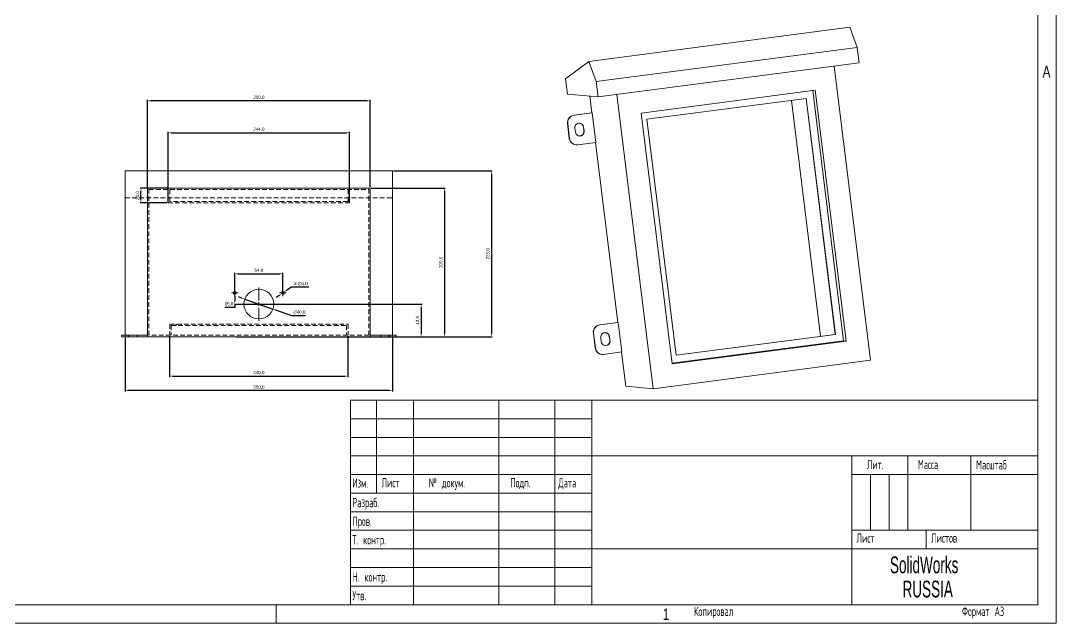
# Model space of a CAD drawing. Header units: millimetres. Extents: x 0 to 420, y 0 to 297.
# Drawn here: x 141.3 to 420, y 0 to 162.1 of the extents above; entities that cross this region are included whole.
import ezdxf

# ---------------------------------------------------------------- set-up
doc = ezdxf.new("R2010")
doc.units = ezdxf.units.MM
doc.header["$PDSIZE"] = -1
doc.linetypes.add('DASHEDX2', pattern=[38.1, 25.4, -12.7])
doc.linetypes.add('HIDDEN', pattern=[1.905, 1.27, -0.635])
for name, color, linetype in [('111', 7, 'DASHEDX2'), ('DIM', 3, 'Continuous'), ('ОСЕВЫЕ', 7, 'Continuous')]:
    doc.layers.add(name, color=color, linetype=linetype)
doc.styles.add('SLDTEXTSTYLE0', font='TXT', dxfattribs={"width": 0.605, "bigfont": 'bigfont'})
doc.styles.add('SLDTEXTSTYLE1', font='TXT', dxfattribs={"width": 0.55152, "bigfont": 'bigfont'})
doc.styles.add('SLDTEXTSTYLE2', font='TXT', dxfattribs={"width": 0.605})
doc.styles.add('SLDTEXTSTYLE3', font='TXT', dxfattribs={"width": 0.75})
doc.dimstyles.new('bz', dxfattribs={"dimscale": 0.25, "dimtxt": 3.5, "dimasz": 3.556, "dimexe": 1, "dimexo": 1, "dimgap": 1.524, "dimtad": 1, "dimtoh": 1, "dimdec": 1, "dimlfac": 5, "dimzin": 0, "dimtxsty": 'Standard', "dimcen": 2.5, "dimazin": 0, "dimtfac": 1, "dimtdec": 1, "dimtmove": 0, "dimatfit": 3, "dimfxl": 0, "dimtzin": 0, "dimarcsym": 0})

# ---------------------------------------------------------------- blocks, each defined once
blk = doc.blocks.new('SW_NOTE_0')
at = {"color": 0, "linetype": 'Continuous', "lineweight": 0, "char_height": 4.5, "attachment_point": 1, "style": 'SLDTEXTSTYLE2'}
for s, insert in [('SolidWorks', (0, 5.8)), ('RUSSIA', (3.38, -0.7))]:
    blk.add_mtext(s, dxfattribs=dict(at, insert=insert))
blk = doc.blocks.new('SW_CENTERMARKSYMBOL_0')
at = {"color": 0, "linetype": 'Continuous', "lineweight": 0}
for p, q in [((0, 1), (0, 4.5)), ((-1, 0), (-4.5, 0)), ((0, 0), (-0.5, 0)), ((0, 0), (0, 0.5)), ((0, 0), (0, -0.5)), ((0, 0), (0.5, 0)), ((1, 0), (4.5, 0)), ((0, -1), (0, -4.5))]:
    blk.add_line(p, q, dxfattribs=at)
blk = doc.blocks.new('SW_CENTERMARKSYMBOL_1')
at = {"color": 0, "linetype": 'Continuous', "lineweight": 0}
for p, q in [((-0.5, 0), (-0.9, 0)), ((0, 0), (-0.5, 0)), ((0, 0.5), (0, 0.9)), ((0, 0), (0, 0.5)), ((0, 0), (0, -0.5)), ((0, 0), (0.5, 0)), ((0.5, 0), (0.9, 0)), ((0, -0.5), (0, -0.9))]:
    blk.add_line(p, q, dxfattribs=at)
blk = doc.blocks.new('SW_CENTERMARKSYMBOL_2')
at = {"color": 0, "linetype": 'Continuous', "lineweight": 0}
for p, q in [((-0.5, 0), (-0.9, 0)), ((0, 0), (-0.5, 0)), ((0, 0.5), (0, 0.9)), ((0, 0), (0, 0.5)), ((0, 0), (0, -0.5)), ((0, 0), (0.5, 0)), ((0.5, 0), (0.9, 0)), ((0, -0.5), (0, -0.9))]:
    blk.add_line(p, q, dxfattribs=at)
blk = doc.blocks.new('*D5')
at = {"layer": 'Defpoints', "color": 0, "transparency": 16777216}
for p in [(235.36, 117.07), (235.36, 77.07), (255.3, 77.07)]:
    blk.add_point(p, dxfattribs=at)
at = {"layer": 'DIM', "color": 0, "lineweight": -2, "transparency": 16777216}
for p, q in [((235.61, 117.07), (255.55, 117.07)), ((255.3, 116.19), (255.3, 77.96)), ((235.61, 77.07), (255.55, 77.07))]:
    blk.add_line(p, q, dxfattribs=at)
at = {"layer": 'DIM', "color": 0, "transparency": 16777216}
for points in [[(255.15, 116.19), (255.45, 116.19), (255.3, 117.07)], [(255.15, 77.96), (255.45, 77.96), (255.3, 77.07)]]:
    blk.add_solid(points, dxfattribs=at)
at = {"layer": 'DIM', "color": 0, "transparency": 16777216, "insert": (254.41, 97.07), "char_height": 0.875, "attachment_point": 5, "rotation": 90}
blk.add_mtext('200,0', dxfattribs=at)
blk = doc.blocks.new('*D6')
at = {"layer": 'Defpoints', "color": 0, "transparency": 16777216}
for p in [(241.36, 121.67), (241.36, 77.07), (267.94, 77.07)]:
    blk.add_point(p, dxfattribs=at)
at = {"layer": 'DIM', "color": 0, "lineweight": -2, "transparency": 16777216}
for p, q in [((241.61, 121.67), (268.19, 121.67)), ((267.94, 120.79), (267.94, 77.96)), ((241.61, 77.07), (268.19, 77.07))]:
    blk.add_line(p, q, dxfattribs=at)
at = {"layer": 'DIM', "color": 0, "transparency": 16777216}
for points in [[(267.8, 120.79), (268.09, 120.79), (267.94, 121.67)], [(267.8, 77.96), (268.09, 77.96), (267.94, 77.07)]]:
    blk.add_solid(points, dxfattribs=at)
at = {"layer": 'DIM', "color": 0, "transparency": 16777216, "insert": (267.05, 99.37), "char_height": 0.875, "attachment_point": 5, "rotation": 90}
blk.add_mtext('223,0', dxfattribs=at)
blk = doc.blocks.new('*D7')
at = {"layer": 'Defpoints', "color": 0, "transparency": 16777216}
for p in [(169.36, 77.07), (241.36, 77.07), (169.36, 62.6)]:
    blk.add_point(p, dxfattribs=at)
at = {"layer": 'DIM', "color": 0, "lineweight": -2, "transparency": 16777216}
for p, q in [((169.36, 76.82), (169.36, 62.35)), ((241.36, 76.82), (241.36, 62.35)), ((240.47, 62.6), (170.25, 62.6))]:
    blk.add_line(p, q, dxfattribs=at)
at = {"layer": 'DIM', "color": 0, "transparency": 16777216}
for points in [[(170.25, 62.75), (170.25, 62.45), (169.36, 62.6)], [(240.47, 62.75), (240.47, 62.45), (241.36, 62.6)]]:
    blk.add_solid(points, dxfattribs=at)
at = {"layer": 'DIM', "color": 0, "transparency": 16777216, "insert": (205.36, 63.49), "char_height": 0.875, "attachment_point": 5}
blk.add_mtext('360,0', dxfattribs=at)
blk = doc.blocks.new('*D8')
at = {"layer": 'Defpoints', "color": 0, "transparency": 16777216}
for p in [(181.36, 77.47), (229.36, 77.47), (229.36, 66.48)]:
    blk.add_point(p, dxfattribs=at)
at = {"layer": 'DIM', "color": 0, "lineweight": -2, "transparency": 16777216}
for p, q in [((181.36, 77.22), (181.36, 66.23)), ((229.36, 77.22), (229.36, 66.23)), ((182.25, 66.48), (228.47, 66.48))]:
    blk.add_line(p, q, dxfattribs=at)
at = {"layer": 'DIM', "color": 0, "transparency": 16777216}
for points in [[(182.25, 66.62), (182.25, 66.33), (181.36, 66.48)], [(228.47, 66.62), (228.47, 66.33), (229.36, 66.48)]]:
    blk.add_solid(points, dxfattribs=at)
at = {"layer": 'DIM', "color": 0, "transparency": 16777216, "insert": (205.36, 67.37), "char_height": 0.875, "attachment_point": 5}
blk.add_mtext('240,0', dxfattribs=at)
blk = doc.blocks.new('*D9')
at = {"layer": 'Defpoints', "color": 0, "transparency": 16777216}
for p in [(229.76, 131.93), (180.96, 113.07), (229.76, 113.07)]:
    blk.add_point(p, dxfattribs=at)
at = {"layer": 'DIM', "color": 0, "lineweight": -2, "transparency": 16777216}
for p, q in [((180.96, 113.32), (180.96, 132.18)), ((181.85, 131.93), (228.87, 131.93)), ((229.76, 113.32), (229.76, 132.18))]:
    blk.add_line(p, q, dxfattribs=at)
at = {"layer": 'DIM', "color": 0, "transparency": 16777216}
for points in [[(181.85, 132.07), (181.85, 131.78), (180.96, 131.93)], [(228.87, 132.07), (228.87, 131.78), (229.76, 131.93)]]:
    blk.add_solid(points, dxfattribs=at)
at = {"layer": 'DIM', "color": 0, "transparency": 16777216, "insert": (205.36, 132.82), "char_height": 0.875, "attachment_point": 5}
blk.add_mtext('244,0', dxfattribs=at)
blk = doc.blocks.new('*D10')
at = {"layer": 'Defpoints', "color": 0, "transparency": 16777216}
for p in [(173.64, 117.07), (180.96, 117.07), (180.96, 113.07)]:
    blk.add_point(p, dxfattribs=at)
at = {"layer": 'DIM', "color": 0, "lineweight": -2, "transparency": 16777216}
for p, q in [((180.71, 117.07), (173.39, 117.07)), ((173.64, 113.96), (173.64, 116.19)), ((180.71, 113.07), (173.39, 113.07))]:
    blk.add_line(p, q, dxfattribs=at)
at = {"layer": 'DIM', "color": 0, "transparency": 16777216}
for points in [[(173.49, 116.19), (173.79, 116.19), (173.64, 117.07)], [(173.49, 113.96), (173.79, 113.96), (173.64, 113.07)]]:
    blk.add_solid(points, dxfattribs=at)
at = {"layer": 'DIM', "color": 0, "transparency": 16777216, "insert": (172.75, 115.07), "char_height": 0.875, "attachment_point": 5, "rotation": 90}
blk.add_mtext('20,0', dxfattribs=at)
blk = doc.blocks.new('*D11')
at = {"layer": 'Defpoints', "color": 0, "transparency": 16777216}
for p in [(211.84, 94), (198.88, 88.85), (211.84, 88.85)]:
    blk.add_point(p, dxfattribs=at)
at = {"layer": 'DIM', "color": 0, "lineweight": -2, "transparency": 16777216}
for p, q in [((198.88, 89.1), (198.88, 94.25)), ((199.77, 94), (210.95, 94)), ((211.84, 89.1), (211.84, 94.25))]:
    blk.add_line(p, q, dxfattribs=at)
at = {"layer": 'DIM', "color": 0, "transparency": 16777216}
for points in [[(199.77, 94.15), (199.77, 93.86), (198.88, 94)], [(210.95, 94.15), (210.95, 93.86), (211.84, 94)]]:
    blk.add_solid(points, dxfattribs=at)
at = {"layer": 'DIM', "color": 0, "transparency": 16777216, "insert": (205.36, 94.9), "char_height": 0.875, "attachment_point": 5}
blk.add_mtext('64,8', dxfattribs=at)
blk = doc.blocks.new('*D12')
at = {"layer": 'Defpoints', "color": 0, "transparency": 16777216}
for p in [(198.88, 88.85), (198.88, 85.85), (198.88, 85.85)]:
    blk.add_point(p, dxfattribs=at)
at = {"layer": 'DIM', "color": 0, "lineweight": -2, "transparency": 16777216}
for p, q in [((198.88, 87.97), (198.88, 86.74)), ((198.88, 84.97), (196.17, 84.97)), ((198.88, 85.85), (198.88, 84.97))]:
    blk.add_line(p, q, dxfattribs=at)
at = {"layer": 'DIM', "color": 0, "transparency": 16777216}
for points in [[(198.74, 87.97), (199.03, 87.97), (198.88, 88.85)], [(198.74, 86.74), (199.03, 86.74), (198.88, 85.85)]]:
    blk.add_solid(points, dxfattribs=at)
at = {"layer": 'DIM', "color": 0, "transparency": 16777216, "insert": (197.34, 85.86), "char_height": 0.875, "attachment_point": 5}
blk.add_mtext('15,0', dxfattribs=at)
blk = doc.blocks.new('*D13')
at = {"layer": 'Defpoints', "color": 0, "transparency": 16777216}
for p in [(198.88, 85.85), (198.88, 77.07), (249.03, 77.07)]:
    blk.add_point(p, dxfattribs=at)
at = {"layer": 'DIM', "color": 0, "lineweight": -2, "transparency": 16777216}
for p, q in [((199.13, 85.85), (249.28, 85.85)), ((249.03, 84.97), (249.03, 77.96)), ((199.13, 77.07), (249.28, 77.07))]:
    blk.add_line(p, q, dxfattribs=at)
at = {"layer": 'DIM', "color": 0, "transparency": 16777216}
for points in [[(248.88, 84.97), (249.18, 84.97), (249.03, 85.85)], [(248.88, 77.96), (249.18, 77.96), (249.03, 77.07)]]:
    blk.add_solid(points, dxfattribs=at)
at = {"layer": 'DIM', "color": 0, "transparency": 16777216, "insert": (248.14, 81.46), "char_height": 0.875, "attachment_point": 5, "rotation": 90}
blk.add_mtext('43,9', dxfattribs=at)
blk = doc.blocks.new('*D14')
at = {"layer": 'Defpoints', "color": 0, "transparency": 16777216}
for p in [(201.59, 87.18), (209.14, 84.53)]:
    blk.add_point(p, dxfattribs=at)
at = {"layer": 'DIM', "color": 0, "lineweight": -2, "transparency": 16777216}
for p, q in [((200.75, 87.48), (199.91, 87.77)), ((201.59, 87.18), (209.14, 84.53)), ((214.2, 82.74), (209.97, 84.23)), ((217.94, 82.74), (214.2, 82.74))]:
    blk.add_line(p, q, dxfattribs=at)
at = {"layer": 'DIM', "color": 0, "transparency": 16777216}
for points in [[(200.8, 87.62), (200.7, 87.34), (201.59, 87.18)], [(210.02, 84.37), (209.93, 84.09), (209.14, 84.53)]]:
    blk.add_solid(points, dxfattribs=at)
at = {"layer": 'DIM', "color": 0, "transparency": 16777216, "insert": (216.26, 83.63), "char_height": 0.875, "attachment_point": 5}
blk.add_mtext('∅40,0', dxfattribs=at)
blk = doc.blocks.new('*D15')
at = {"layer": 'Defpoints', "color": 0, "transparency": 16777216}
for p in [(211.51, 88.63), (212.17, 89.08)]:
    blk.add_point(p, dxfattribs=at)
at = {"layer": 'DIM', "color": 0, "lineweight": -2, "transparency": 16777216}
for p, q in [((214.11, 90.42), (212.9, 89.59)), ((218.86, 90.42), (214.11, 90.42)), ((210.78, 88.12), (210.05, 87.62)), ((211.51, 88.63), (212.17, 89.08))]:
    blk.add_line(p, q, dxfattribs=at)
at = {"layer": 'DIM', "color": 0, "transparency": 16777216}
for points in [[(212.82, 89.71), (212.99, 89.47), (212.17, 89.08)], [(210.7, 88.24), (210.87, 88), (211.51, 88.63)]]:
    blk.add_solid(points, dxfattribs=at)
at = {"layer": 'DIM', "color": 0, "transparency": 16777216, "insert": (216.68, 91.31), "char_height": 0.875, "attachment_point": 5}
blk.add_mtext('2-∅4,0', dxfattribs=at)
blk = doc.blocks.new('*D48')
at = {"layer": 'Defpoints', "color": 0, "transparency": 16777216}
for p in [(175.36, 140.53), (175.36, 117.07), (235.36, 117.07)]:
    blk.add_point(p, dxfattribs=at)
at = {"layer": 'DIM', "color": 0, "lineweight": -2, "transparency": 16777216}
for p, q in [((175.36, 117.32), (175.36, 140.78)), ((234.47, 140.53), (176.25, 140.53)), ((235.36, 117.32), (235.36, 140.78))]:
    blk.add_line(p, q, dxfattribs=at)
at = {"layer": 'DIM', "color": 0, "transparency": 16777216}
for points in [[(176.25, 140.68), (176.25, 140.38), (175.36, 140.53)], [(234.47, 140.68), (234.47, 140.38), (235.36, 140.53)]]:
    blk.add_solid(points, dxfattribs=at)
at = {"layer": 'DIM', "color": 0, "transparency": 16777216, "insert": (205.36, 141.42), "char_height": 0.875, "attachment_point": 5}
blk.add_mtext('300,0', dxfattribs=at)

msp = doc.modelspace()

# ---------------------------------------------------------------- linework, layer by layer
at = {"color": 7, "linetype": 'Continuous', "lineweight": 15}
for p, q in [((415, 5), (415, 292)), ((294.201, 151.129), (364.405, 160.326)), ((366.394, 154.891), (364.405, 160.326)), ((296.19, 145.694), (366.394, 154.891)), ((366.904, 150.766), (366.394, 154.891)), ((294.201, 151.129), (287.936, 146.434)), ((296.19, 145.694), (294.201, 151.129)), ((296.7, 141.568), (366.904, 150.766)), ((360.225, 149.891), (370.003, 70.743)), ((287.936, 146.434), (288.445, 142.309)), ((296.7, 141.568), (296.19, 145.694)), ((288.445, 142.309), (296.7, 141.568)), ((311.499, 63.078), (301.722, 142.226)), ((355.087, 143.359), (308.284, 137.228)), ((354.439, 143.275), (362.751, 75.986)), ((363.417, 75.926), (355.087, 143.359)), ((295.011, 137.284), (294.457, 141.77)), ((309.813, 135.56), (352.716, 141.18)), ((356.561, 77.207), (348.722, 140.657)), ((352.644, 141.171), (360.482, 77.72)), ((352.716, 141.18), (360.556, 77.714)), ((290.136, 136.645), (295.011, 137.284)), ((290.21, 136.639), (290.136, 136.645)), ((290.21, 136.639), (295.085, 137.278)), ((295.085, 137.278), (295.011, 137.284)), ((295.085, 137.278), (296.065, 129.344)), ((308.284, 137.228), (316.615, 69.794)), ((288.505, 134.4), (288.431, 134.407)), ((288.921, 130.44), (288.431, 134.407)), ((288.995, 130.433), (288.505, 134.4)), ((317.653, 72.093), (309.813, 135.56)), ((290.572, 132.101), (290.438, 133.192)), ((292.778, 133.499), (292.704, 133.505)), ((292.704, 133.505), (292.838, 132.414)), ((292.778, 133.499), (292.912, 132.408)), ((292.912, 132.408), (292.838, 132.414)), ((288.995, 130.433), (288.921, 130.44)), ((290.692, 128.703), (290.766, 128.697)), ((296.065, 129.344), (291.19, 128.705)), ((301.974, 80.918), (295.993, 129.335)), ((169.364, 77.474), (169.364, 121.674)), ((169.364, 121.674), (241.364, 121.674)), ((241.364, 77.474), (241.364, 121.674)), ((235.364, 117.074), (175.364, 117.074)), ((175.364, 77.074), (175.364, 117.074)), ((235.364, 77.074), (235.364, 117.074)), ((297.099, 80.279), (301.974, 80.918)), ((297.173, 80.272), (302.048, 80.911)), ((302.048, 80.911), (301.974, 80.918)), ((302.048, 80.911), (303.029, 72.978)), ((297.173, 80.272), (297.099, 80.279)), ((168.364, 77.474), (168.364, 77.074)), ((170.364, 77.474), (168.364, 77.474)), ((170.364, 77.074), (168.364, 77.074)), ((170.364, 77.474), (170.364, 77.074)), ((175.364, 77.474), (170.364, 77.474)), ((175.364, 77.074), (170.364, 77.074)), ((235.364, 77.074), (175.364, 77.074)), ((240.364, 77.474), (235.364, 77.474)), ((240.364, 77.074), (235.364, 77.074)), ((240.364, 77.474), (240.364, 77.074)), ((242.364, 77.474), (240.364, 77.474)), ((242.364, 77.074), (240.364, 77.074)), ((242.364, 77.474), (242.364, 77.074)), ((295.468, 78.034), (295.394, 78.04)), ((295.884, 74.074), (295.394, 78.04)), ((295.958, 74.067), (295.468, 78.034)), ((297.536, 75.735), (297.401, 76.826)), ((299.741, 77.132), (299.667, 77.139)), ((299.667, 77.139), (299.802, 76.048)), ((299.741, 77.132), (299.876, 76.041)), ((299.876, 76.041), (299.802, 76.048)), ((362.751, 75.986), (316.597, 69.939)), ((316.615, 69.794), (363.417, 75.926)), ((360.482, 77.72), (317.651, 72.109)), ((360.556, 77.714), (317.653, 72.093)), ((360.556, 77.714), (360.482, 77.72)), ((362.751, 75.986), (363.417, 75.926)), ((295.958, 74.067), (295.884, 74.074)), ((303.029, 72.978), (298.153, 72.339)), ((304.096, 63.742), (302.957, 72.968)), ((297.655, 72.337), (297.729, 72.33)), ((370.003, 70.743), (311.499, 63.078)), ((304.096, 63.742), (311.499, 63.078)), ((230, 60), (415, 60)), ((230, 60), (230, 5)), ((237, 35), (237, 60)), ((247, 60), (247, 5)), ((270, 60), (270, 5)), ((285, 60), (285, 5)), ((295, 60), (295, 5)), ((295, 45), (415, 45)), ((365, 45), (365, 5)), ((380, 45), (380, 25)), ((397, 45), (397, 25)), ((230, 40), (295, 40)), ((365, 40), (415, 40)), ((230, 35), (295, 35)), ((365, 25), (415, 25)), ((385, 25), (385, 20)), ((295, 20), (415, 20)), ((20, 5), (415, 5))]:
    msp.add_line(p, q, dxfattribs=at)
at = {"color": 7, "linetype": 'HIDDEN', "lineweight": 0}
for p, q in [((181.364, 113.474), (181.364, 117.074)), ((229.364, 113.474), (229.364, 117.074)), ((169.364, 114.474), (241.364, 114.474)), ((175.764, 77.474), (175.764, 116.674)), ((175.764, 116.674), (234.964, 116.674)), ((180.964, 113.074), (180.964, 116.674)), ((229.764, 113.074), (229.764, 116.674)), ((234.964, 77.474), (234.964, 116.674)), ((180.964, 113.074), (229.764, 113.074)), ((229.364, 113.474), (181.364, 113.474)), ((183.364, 113.474), (183.364, 113.074)), ((227.364, 113.474), (227.364, 113.074)), ((181.364, 80.474), (229.364, 80.474)), ((181.364, 80.474), (181.364, 77.474)), ((181.764, 80.074), (181.764, 77.474)), ((181.764, 80.074), (228.964, 80.074)), ((228.964, 80.074), (228.964, 77.474)), ((229.364, 80.474), (229.364, 77.474)), ((169.364, 77.074), (169.364, 77.474)), ((170.164, 77.474), (170.164, 77.074)), ((170.364, 77.474), (170.364, 77.074)), ((172.564, 77.474), (172.564, 77.074)), ((234.964, 77.474), (175.764, 77.474)), ((238.164, 77.474), (238.164, 77.074)), ((240.364, 77.474), (240.364, 77.074)), ((240.564, 77.474), (240.564, 77.074)), ((241.364, 77.074), (241.364, 77.474))]:
    msp.add_line(p, q, dxfattribs=at)
at = {"color": 7, "linetype": 'Continuous', "lineweight": 0}
for p, q in [((230, 55), (295, 55)), ((230, 50), (295, 50)), ((230, 45), (295, 45)), ((370, 40), (370, 25)), ((375, 40), (375, 25)), ((230, 30), (295, 30)), ((230, 25), (295, 25)), ((230, 20), (295, 20)), ((230, 15), (295, 15)), ((230, 10), (295, 10))]:
    msp.add_line(p, q, dxfattribs=at)
at = {"color": 7, "linetype": 'Continuous', "lineweight": 15}
for centre, radius in [((198.884, 88.854), 0.4), ((205.364, 85.854), 4), ((211.844, 88.854), 0.4)]:
    msp.add_circle(centre, radius, dxfattribs=at)
for centre, radius, start, end in [((290.414, 134.665), 2, 97.99293, 187.42095), ((290.488, 134.658), 2, 97.99293, 187.42095), ((291.606, 133.36), 1.18, 6.72844, 188.1997), ((291.528, 133.369), 1.183, 6.58874, 82.73711), ((291.744, 132.239), 1.18, 186.72844, 8.1997), ((291.656, 132.255), 1.193, 267.22399, 7.67919), ((290.883, 130.67), 1.976, 186.68694, 264.45116), ((290.948, 130.656), 1.966, 186.5129, 277.0728), ((297.377, 78.299), 2, 97.99293, 187.42095), ((297.451, 78.292), 2, 97.99293, 187.42095), ((298.569, 76.994), 1.18, 6.72844, 188.1997), ((298.492, 77.003), 1.183, 6.58874, 82.73711), ((298.708, 75.873), 1.18, 186.72844, 8.1997), ((298.619, 75.889), 1.193, 267.22399, 7.67919), ((297.846, 74.304), 1.976, 186.68694, 264.45116), ((297.911, 74.29), 1.966, 186.5129, 277.0728)]:
    msp.add_arc(centre, radius, start, end, dxfattribs=at)
at = {"layer": '111'}
for p, q in [((183.064, 80.474), (183.064, 80.074)), ((184.464, 80.474), (184.464, 80.074)), ((226.264, 80.474), (226.264, 80.074)), ((227.664, 80.474), (227.664, 80.074))]:
    msp.add_line(p, q, dxfattribs=at)
at = {"layer": 'ОСЕВЫЕ', "lineweight": 0}
for p in [(420, 297), (0, 0)]:
    msp.add_line(p, (420, 0), dxfattribs=at)
at = {"layer": 'ОСЕВЫЕ', "lineweight": 15}
msp.add_line((210, 5), (210, 0), dxfattribs=at)

# ---------------------------------------------------------------- block references
at = {"color": 7, "linetype": 'Continuous', "lineweight": 0}
for name, p in [('SW_CENTERMARKSYMBOL_1', (198.884, 88.854)), ('SW_CENTERMARKSYMBOL_0', (205.364, 85.854)), ('SW_CENTERMARKSYMBOL_2', (211.844, 88.854)), ('SW_NOTE_0', (375.236, 12.158))]:
    msp.add_blockref(name, p, dxfattribs=at)

# ---------------------------------------------------------------- texts
for s, insert, char_height, attachment_point, style in [('A', (417.372, 149.97), 3.175, 2, 'SLDTEXTSTYLE3'), ('\\M+1844C\\M+18479\\M+18484.', (369.011, 43.961), 2.5, 1, 'SLDTEXTSTYLE0'), ('\\M+1844D\\M+18470\\M+18483\\M+18483\\M+18470', (382.764, 43.961), 2.5, 1, 'SLDTEXTSTYLE0'), ('\\M+1844D\\M+18470\\M+18483\\M+1848A\\M+18484\\M+18470\\M+18471', (398.426, 43.863), 2.5, 1, 'SLDTEXTSTYLE0'), ('\\M+1844C\\M+18479\\M+18483\\M+18484', (238.387, 39.056), 2.5, 1, 'SLDTEXTSTYLE0'), ('\\M+18782 \\M+18474\\M+18480\\M+1847B\\M+18485\\M+1847D.', (251.122, 39.031), 2.5, 1, 'SLDTEXTSTYLE0'), ('\\M+18450\\M+18480\\M+18474\\M+18481.', (273.04, 39.028), 2.5, 1, 'SLDTEXTSTYLE0'), ('\\M+18444\\M+18470\\M+18484\\M+18470', (285.973, 39.033), 2.5, 1, 'SLDTEXTSTYLE0'), ('\\M+18449\\M+18478\\M+1847D.', (230.539, 39.002), 2.5, 1, 'SLDTEXTSTYLE1'), ('\\M+18451\\M+18470\\M+18478\\M+18482\\M+18470\\M+18471.', (230.516, 33.729), 2.5, 1, 'SLDTEXTSTYLE0'), ('\\M+18450\\M+18482\\M+18480\\M+18472.', (230.557, 28.703), 2.5, 1, 'SLDTEXTSTYLE0'), ('\\M+18453. \\M+1847B\\M+18480\\M+1847E\\M+18484\\M+18482.', (230.502, 23.701), 2.5, 1, 'SLDTEXTSTYLE0'), ('\\M+1844C\\M+18479\\M+18483\\M+18484', (366.237, 24.159), 2.5, 1, 'SLDTEXTSTYLE0'), ('\\M+1844C\\M+18479\\M+18483\\M+18484\\M+18480\\M+18472', (386.298, 24.205), 2.5, 1, 'SLDTEXTSTYLE0'), ('\\M+1844E. \\M+1847B\\M+18480\\M+1847E\\M+18484\\M+18482.', (230.564, 13.718), 2.5, 1, 'SLDTEXTSTYLE0'), ('\\M+18454\\M+18484\\M+18472.', (230.551, 8.7), 2.5, 1, 'SLDTEXTSTYLE0'), ('1', (314.968, 4.027), 3.175, 2, 'SLDTEXTSTYLE3'), ('\\M+1844B\\M+18480\\M+18481\\M+18479\\M+18482\\M+18480\\M+18472\\M+18470\\M+1847C', (322.46, 4.468), 2.5, 1, 'SLDTEXTSTYLE0'), ('\\M+18455\\M+18480\\M+18482\\M+1847D\\M+18470\\M+18484 \\M+184403', (394.635, 4.483), 2.5, 1, 'SLDTEXTSTYLE0')]:
    msp.add_mtext(s, dxfattribs=dict(at, insert=insert, char_height=char_height, attachment_point=attachment_point, style=style))

# ---------------------------------------------------------------- dimensions: what is measured, and where the dimension line sits
at = {"layer": 'DIM'}
for base, p1, p2, picture, middle in [((175.364, 140.529), (235.364, 117.074), (175.364, 117.074), '*D48', (205.364, 141.42)), ((229.764, 131.925), (180.964, 113.074), (229.764, 113.074), '*D9', (205.364, 132.816)), ((211.844, 94.005), (198.884, 88.854), (211.844, 88.854), '*D11', (205.364, 94.896)), ((169.364, 62.603), (241.364, 77.074), (169.364, 77.074), '*D7', (205.364, 63.494)), ((229.364, 66.476), (181.364, 77.474), (229.364, 77.474), '*D8', (205.364, 67.368))]:
    dim = msp.add_linear_dim(base=base, p1=p1, p2=p2, dimstyle='bz', dxfattribs=at)
    dim.commit()
    dim.dimension.update_dxf_attribs({"geometry": picture, "text_midpoint": middle})
for base, p1, p2, picture, middle in [((267.944, 77.074), (241.364, 121.674), (241.364, 77.074), '*D6', (267.052, 99.374)), ((173.638, 117.074), (180.964, 113.074), (180.964, 117.074), '*D10', (172.746, 115.074)), ((255.302, 77.074), (235.364, 117.074), (235.364, 77.074), '*D5', (254.411, 97.074)), ((249.029, 77.074), (198.884, 85.854), (198.884, 77.074), '*D13', (248.138, 81.464))]:
    dim = msp.add_linear_dim(base=base, p1=p1, p2=p2, angle=90, dimstyle='bz', dxfattribs=at)
    dim.commit()
    dim.dimension.update_dxf_attribs({"geometry": picture, "text_midpoint": middle})
dim = msp.add_diameter_dim_2p(p1=(211.515, 88.627), p2=(212.173, 89.082), text='2-<>', dimstyle='bz', dxfattribs=at)
dim.commit()
dim.dimension.update_dxf_attribs({"geometry": '*D15', "text_midpoint": (216.676, 90.419), "dimtype": 163})
dim = msp.add_aligned_dim(p1=(198.884, 88.854), p2=(198.884, 85.854), distance=0, dimstyle='bz', dxfattribs=at)
dim.commit()
dim.dimension.update_dxf_attribs({"geometry": '*D12', "text_midpoint": (197.336, 85.857)})
dim = msp.add_diameter_dim_2p(p1=(201.591, 87.184), p2=(209.137, 84.525), dimstyle='bz', dxfattribs=at)
dim.commit()
dim.dimension.update_dxf_attribs({"geometry": '*D14', "text_midpoint": (216.26, 82.74), "dimtype": 163})

doc.saveas('drawing.dxf')
